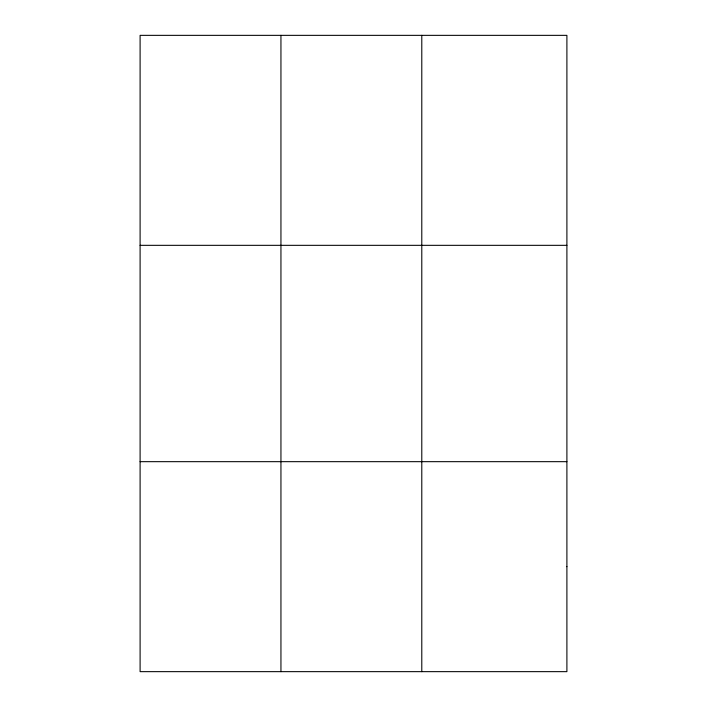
<?xml version="1.0" encoding="UTF-8"?>
<svg xmlns="http://www.w3.org/2000/svg" width="707" height="707" viewBox="0 0 707 707"><rect width="100%" height="100%" fill="white"/><g stroke="black" fill="none" stroke-linecap="round" stroke-linejoin="round"><path stroke-width="1.06" d="M280.944 671.65L280.944 35.35M421.787 671.65L421.787 35.35M140.101 245.329L566.899 245.329M140.101 461.671L566.899 461.671M566.899 566.661L566.899 671.65L140.101 671.65L140.101 35.35L566.899 35.35L566.899 566.661"/></g></svg>
